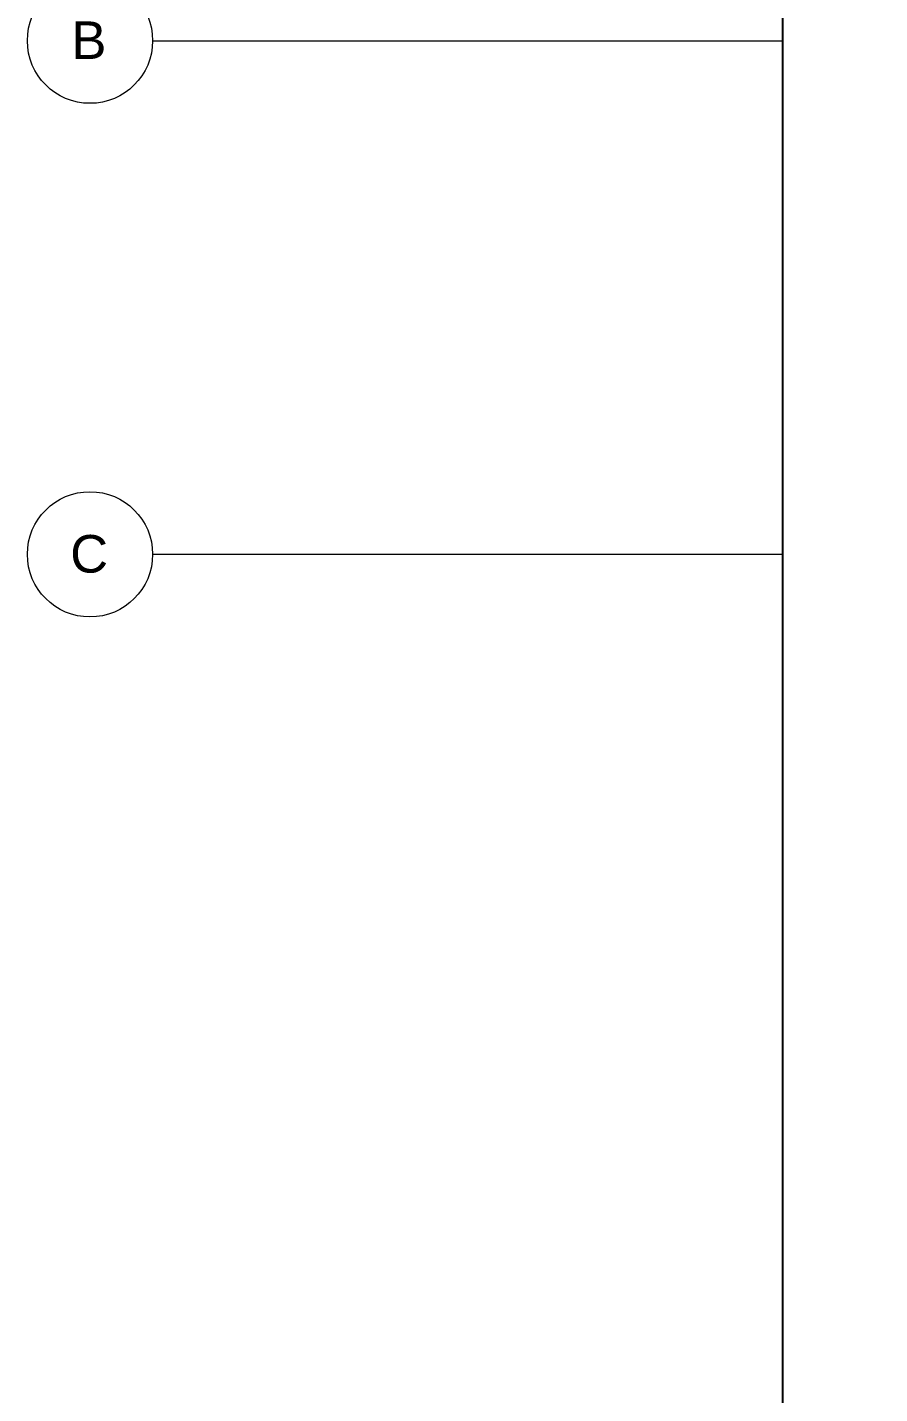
# Model space of a CAD drawing. Header units: millimetres. Extents: x -9358 to 257996, y -67499 to 9117.
# Drawn here: x -9250 to -2446, y -19148 to -8241 of the extents above; entities that cross this region are included whole.
import ezdxf

# ---------------------------------------------------------------- set-up
doc = ezdxf.new("R2010")
doc.units = ezdxf.units.MM
doc.header["$LTSCALE"] = 1000
doc.linetypes.add('Grid Line', pattern=[22.225, 12.7, -3.175, 3.175, -3.175])
for name, color, linetype, lineweight in [('A-AXS-1', 8, 'Grid Line', 9), ('A-AXS-CIR', 8, 'Continuous', 9), ('A-FLR-PAT', 8, 'Continuous', 18)]:
    doc.layers.add(name, color=color, linetype=linetype, lineweight=lineweight)
doc.styles.add('Arial_2', font='arial.ttf', dxfattribs={"height": 300})

# ---------------------------------------------------------------- blocks, each defined once
blk = doc.blocks.new('Grid - Grid Head - Circle_100-910310-01-Ground Floor Furniture Plan')
at = {"layer": 'A-AXS-CIR'}
blk.add_circle((0, 0), 5, dxfattribs=at)
blk = doc.blocks.new('G')
blk.add_lwpolyline([(-3220, 3420), (54220, 3420), (54220, -60820), (-3220, -60820)], close=True)
at = {"layer": 'A-AXS-1'}
for p, q in [((-8250, -8200), (-3220, -8200)), ((-8250, -12300), (-3220, -12300))]:
    blk.add_line(p, q, dxfattribs=at)
at = {"layer": 'A-FLR-PAT'}
blk.add_line((-3220, 3420), (-3220, -60820), dxfattribs=at)
at = {"layer": 'A-AXS-CIR', "xscale": 99.99999999999991, "yscale": 99.99999999999991, "zscale": 99.99999999999991, "rotation": 269.9999999999994}
for p in [(-8750, -8200), (-8750, -12300)]:
    blk.add_blockref('Grid - Grid Head - Circle_100-910310-01-Ground Floor Furniture Plan', p, dxfattribs=at)
at = {"layer": 'A-AXS-CIR', "char_height": 300, "attachment_point": 1, "style": 'Arial_2'}
for s, insert, width in [('\\fArial|b0|i0|c178|p34|;B', (-8898, -8046), 344.73), ('\\fArial|b0|i0|c178|p34|;C', (-8908, -12146), 368.78)]:
    blk.add_mtext(s, dxfattribs=dict(at, insert=insert, width=width))

msp = doc.modelspace()

# ---------------------------------------------------------------- block references
msp.add_blockref('G', (0, -148))

doc.saveas('drawing.dxf')
